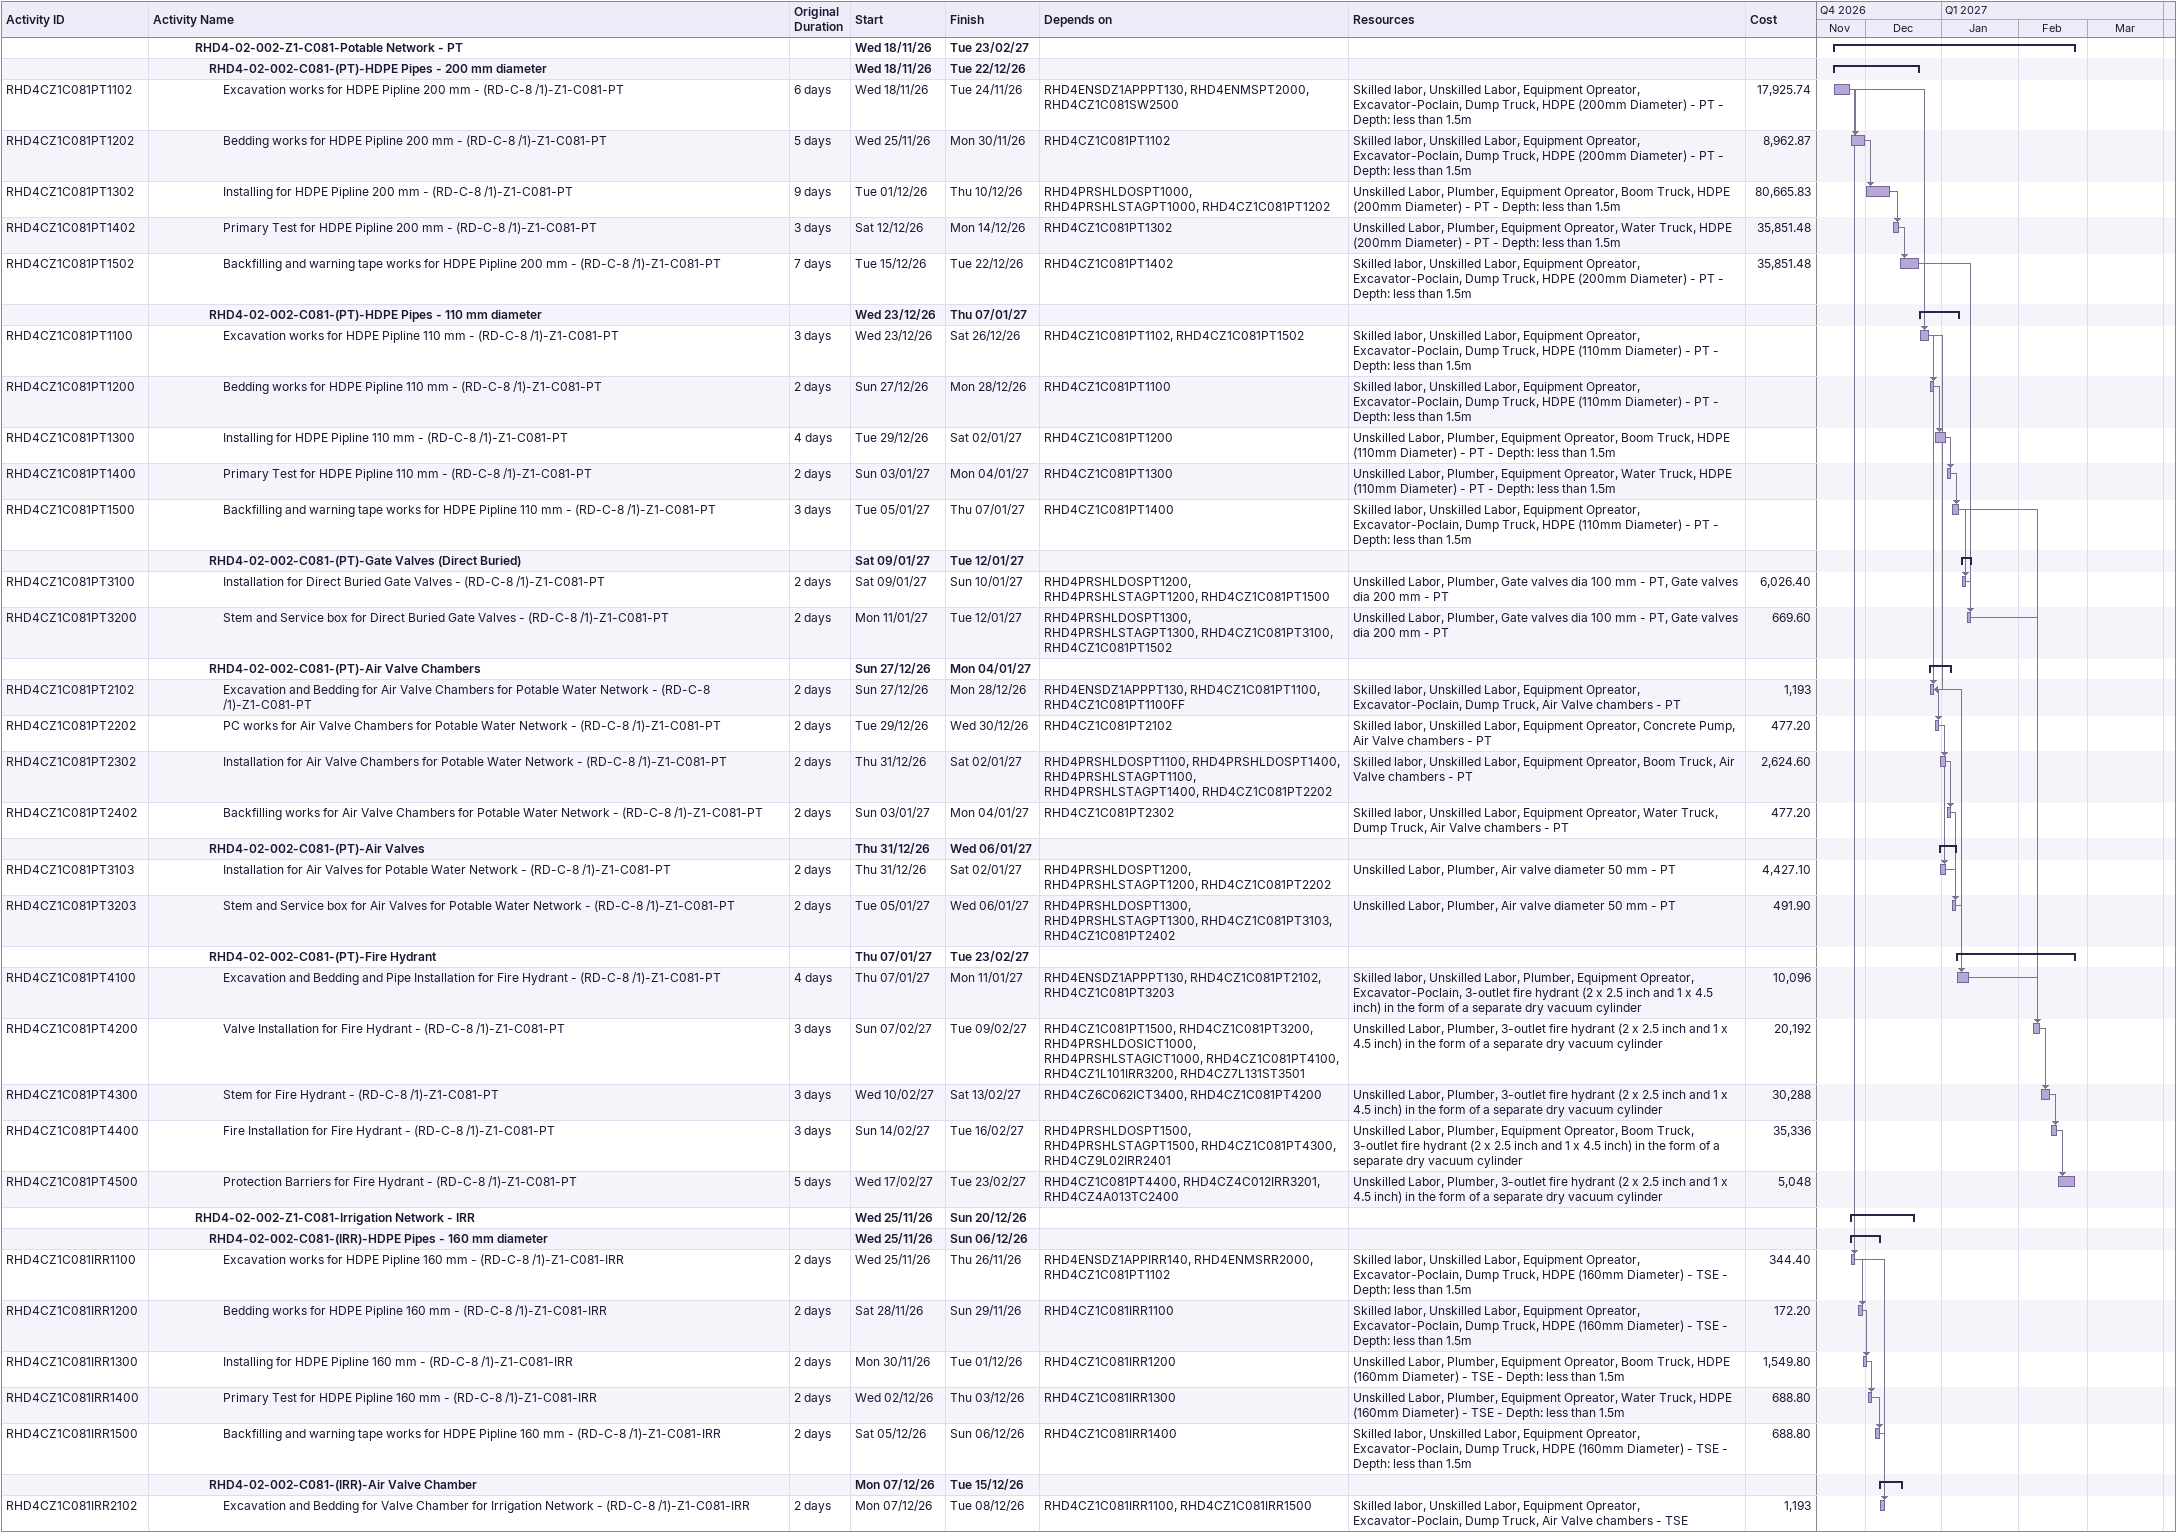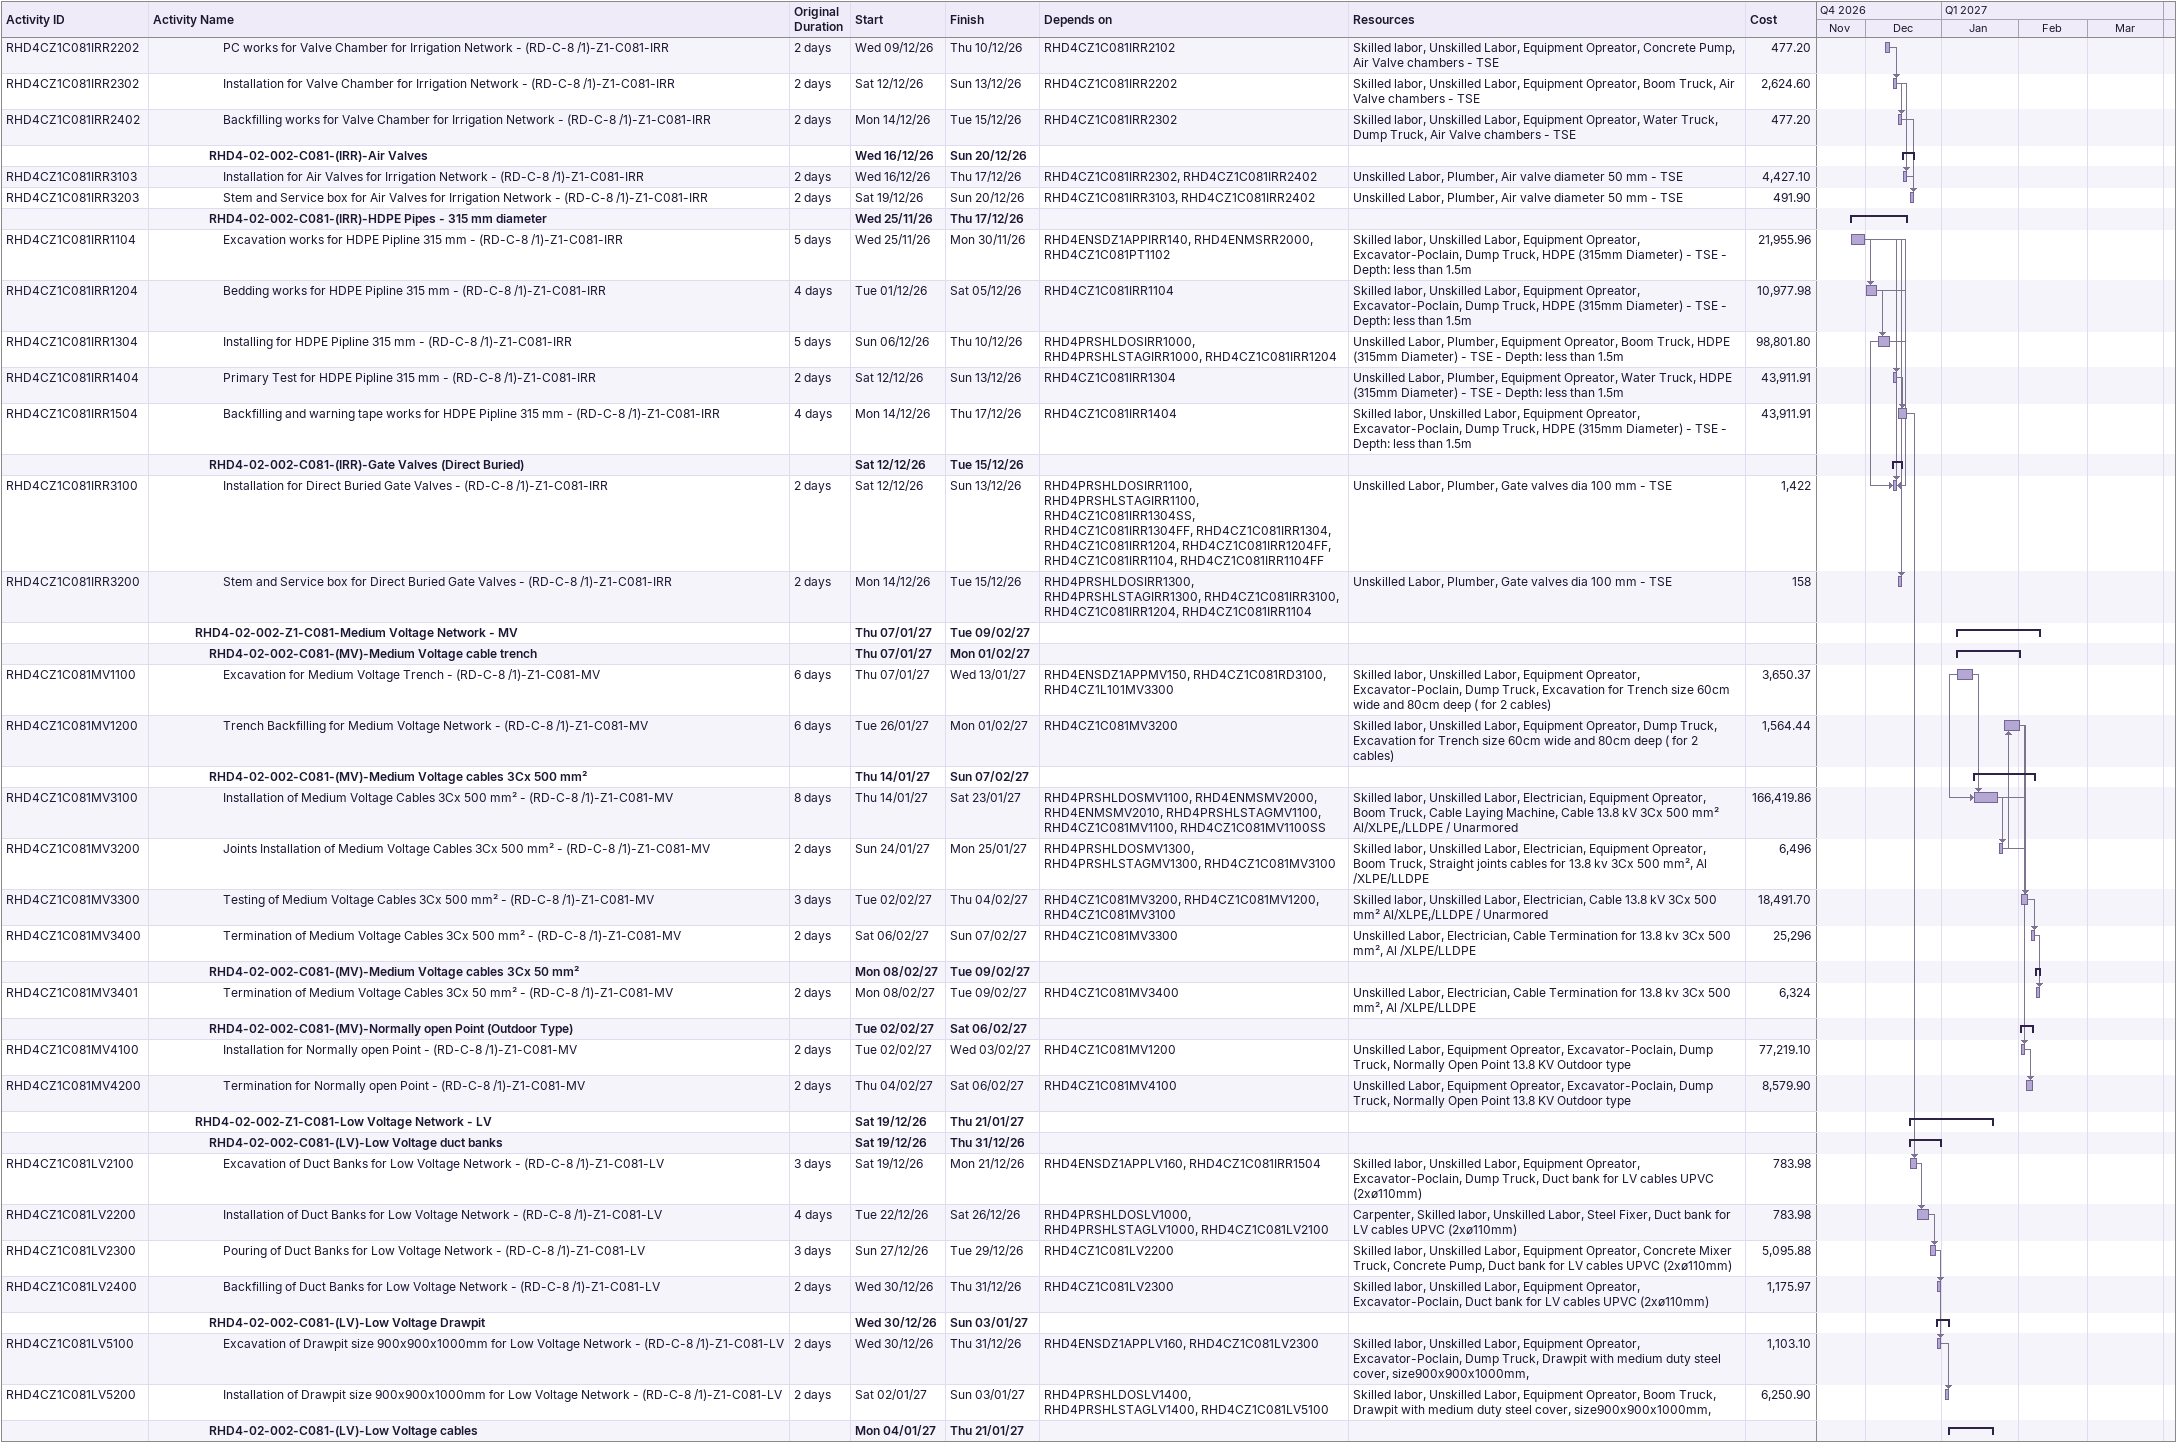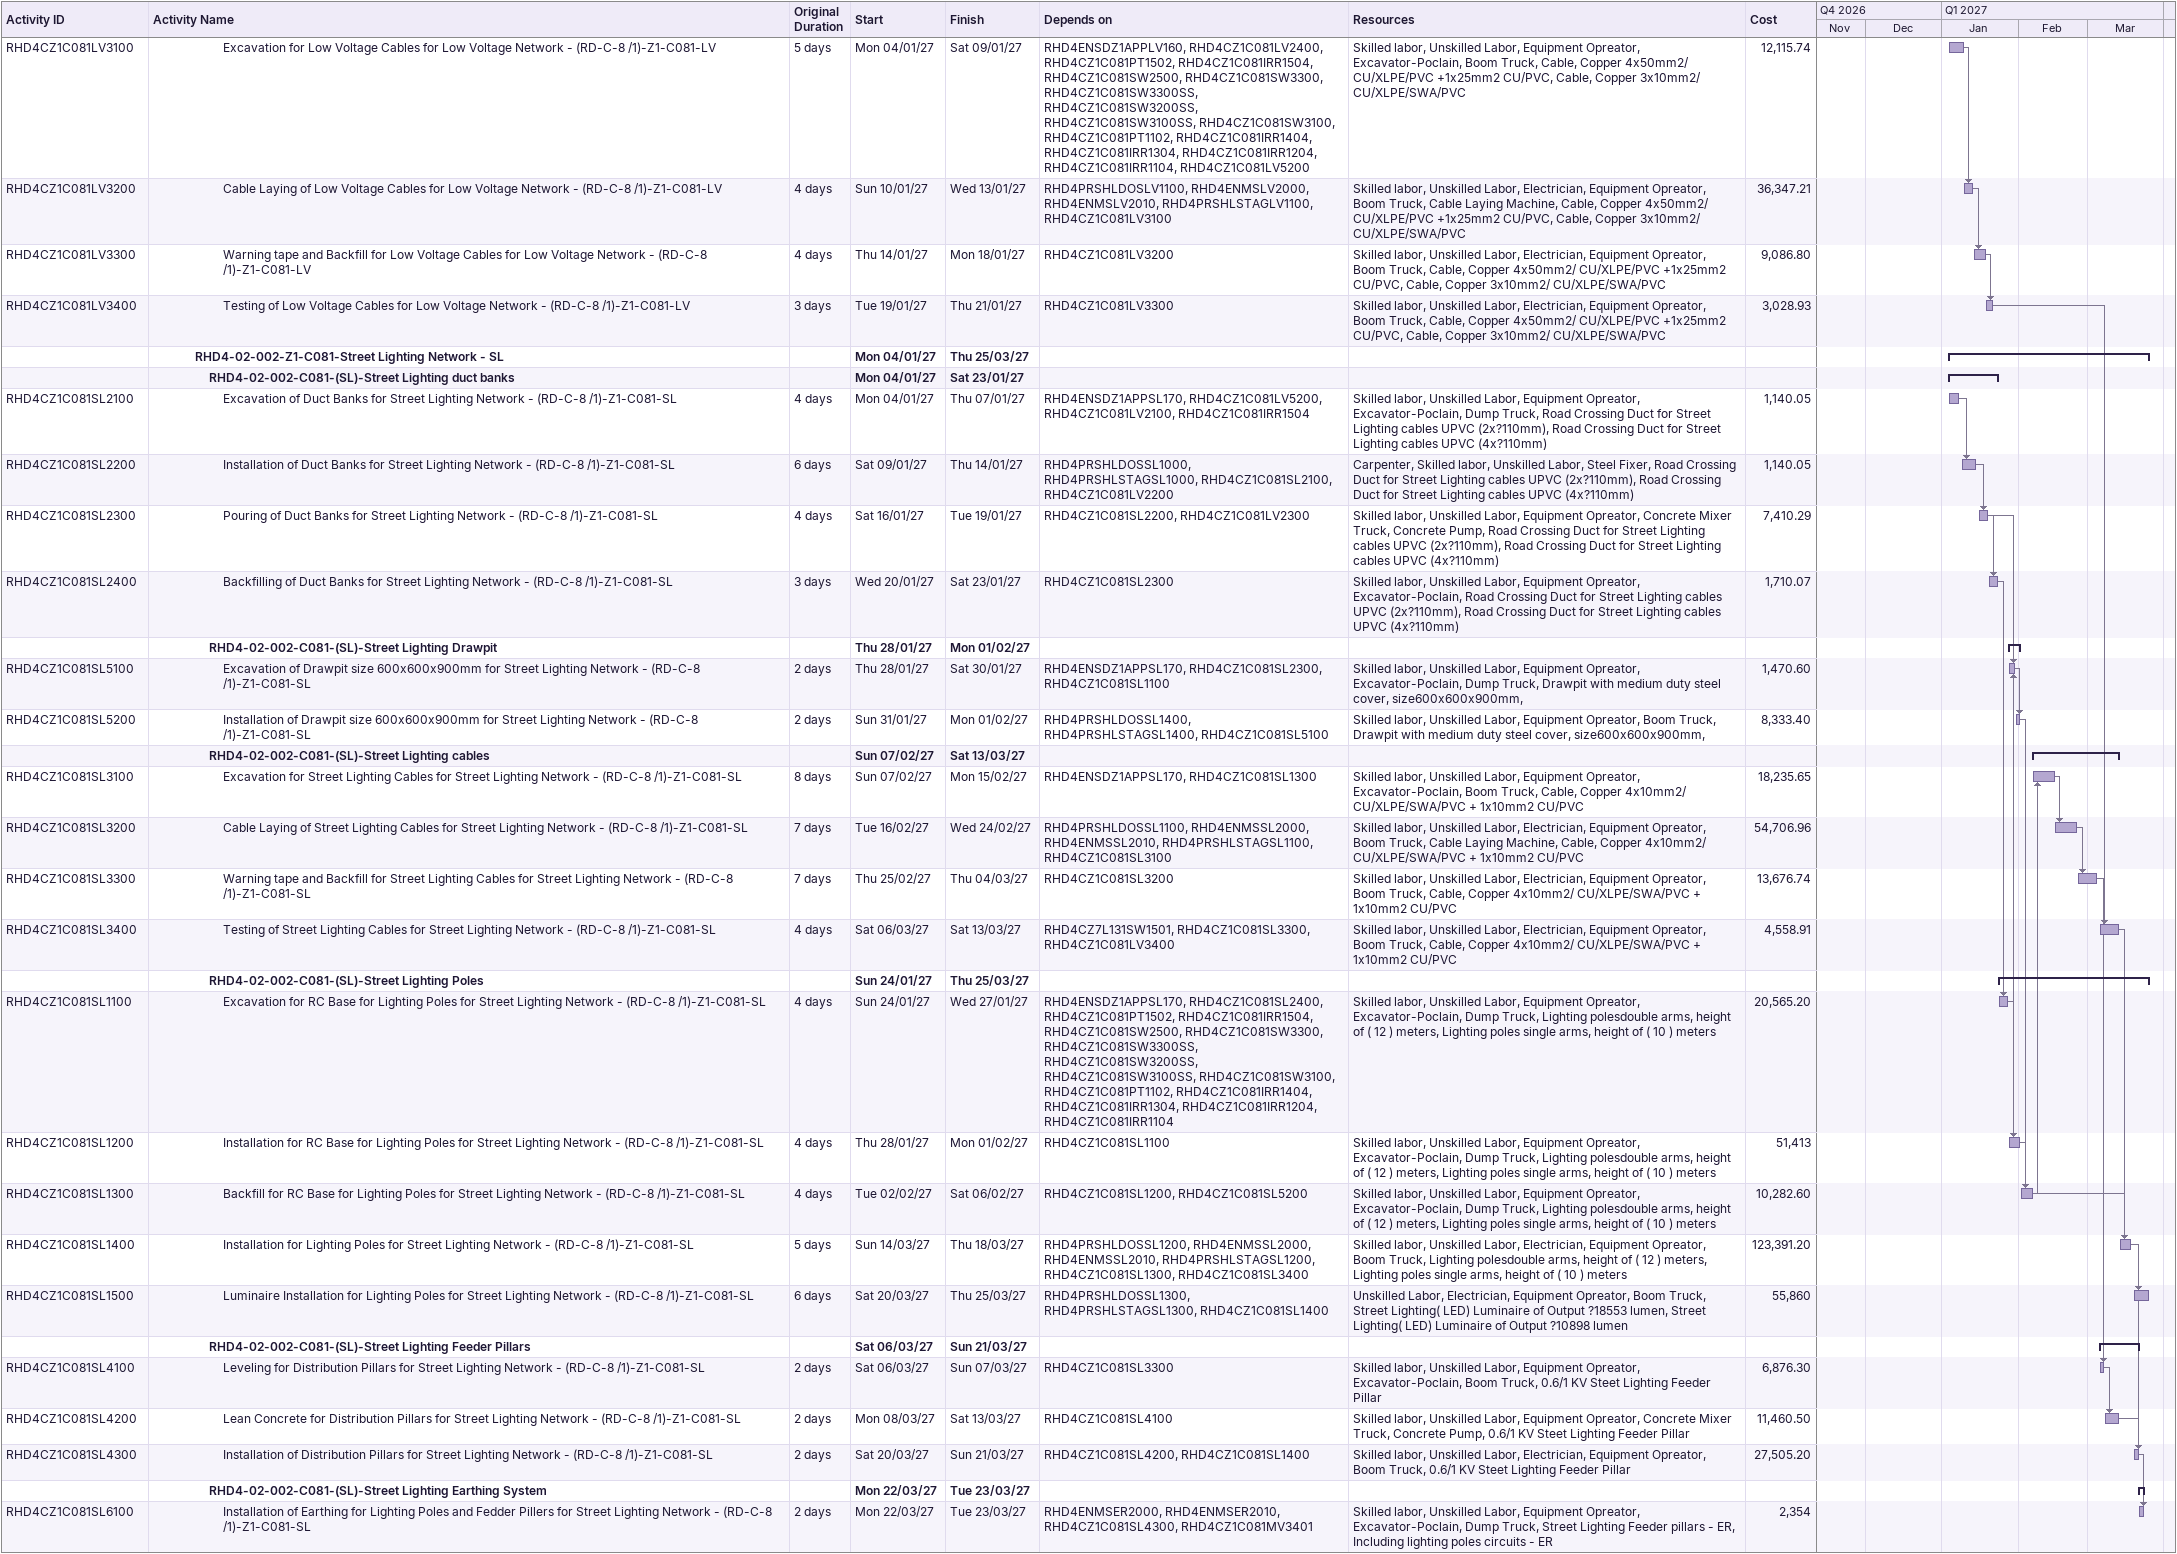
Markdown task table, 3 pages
| ID | Level | Task | Original duration | Start | Finish | Predecessors | Resources | Cost |
|---|---|---|---|---|---|---|---|---|
|  | 4 | **RHD4-02-002-Z1-C081-Potable Network - PT** |  | 2026-11-18 | 2027-02-23 |  |  |  |
|  | 5 | **RHD4-02-002-C081-(PT)-HDPE Pipes - 200 mm diameter** |  | 2026-11-18 | 2026-12-22 |  |  |  |
| RHD4CZ1C081PT1102 | 6 | Excavation works for HDPE Pipline 200 mm - (RD-C-8 /1)-Z1-C081-PT | 6d | 2026-11-18 | 2026-11-24 | RHD4ENSDZ1APPPT130, RHD4ENMSPT2000, RHD4CZ1C081SW2500 | Skilled labor, Unskilled Labor, Equipment Opreator, Excavator-Poclain, Dump Truck, HDPE (200mm Diameter) - PT - Depth: less than 1.5m | 17925.74 |
| RHD4CZ1C081PT1202 | 6 | Bedding works for HDPE Pipline 200 mm - (RD-C-8 /1)-Z1-C081-PT | 5d | 2026-11-25 | 2026-11-30 | RHD4CZ1C081PT1102 | Skilled labor, Unskilled Labor, Equipment Opreator, Excavator-Poclain, Dump Truck, HDPE (200mm Diameter) - PT - Depth: less than 1.5m | 8962.87 |
| RHD4CZ1C081PT1302 | 6 | Installing for HDPE Pipline 200 mm - (RD-C-8 /1)-Z1-C081-PT | 9d | 2026-12-01 | 2026-12-10 | RHD4PRSHLDOSPT1000, RHD4PRSHLSTAGPT1000, RHD4CZ1C081PT1202 | Unskilled Labor, Plumber, Equipment Opreator, Boom Truck, HDPE (200mm Diameter) - PT - Depth: less than 1.5m | 80665.83 |
| RHD4CZ1C081PT1402 | 6 | Primary Test for HDPE Pipline 200 mm - (RD-C-8 /1)-Z1-C081-PT | 3d | 2026-12-12 | 2026-12-14 | RHD4CZ1C081PT1302 | Unskilled Labor, Plumber, Equipment Opreator, Water Truck, HDPE (200mm Diameter) - PT - Depth: less than 1.5m | 35851.48 |
| RHD4CZ1C081PT1502 | 6 | Backfilling and warning tape works for HDPE Pipline 200 mm - (RD-C-8 /1)-Z1-C081-PT | 7d | 2026-12-15 | 2026-12-22 | RHD4CZ1C081PT1402 | Skilled labor, Unskilled Labor, Equipment Opreator, Excavator-Poclain, Dump Truck, HDPE (200mm Diameter) - PT - Depth: less than 1.5m | 35851.48 |
|  | 5 | **RHD4-02-002-C081-(PT)-HDPE Pipes - 110 mm diameter** |  | 2026-12-23 | 2027-01-07 |  |  |  |
| RHD4CZ1C081PT1100 | 6 | Excavation works for HDPE Pipline 110 mm - (RD-C-8 /1)-Z1-C081-PT | 3d | 2026-12-23 | 2026-12-26 | RHD4CZ1C081PT1102, RHD4CZ1C081PT1502 | Skilled labor, Unskilled Labor, Equipment Opreator, Excavator-Poclain, Dump Truck, HDPE (110mm Diameter) - PT - Depth: less than 1.5m |  |
| RHD4CZ1C081PT1200 | 6 | Bedding works for HDPE Pipline 110 mm - (RD-C-8 /1)-Z1-C081-PT | 2d | 2026-12-27 | 2026-12-28 | RHD4CZ1C081PT1100 | Skilled labor, Unskilled Labor, Equipment Opreator, Excavator-Poclain, Dump Truck, HDPE (110mm Diameter) - PT - Depth: less than 1.5m |  |
| RHD4CZ1C081PT1300 | 6 | Installing for HDPE Pipline 110 mm - (RD-C-8 /1)-Z1-C081-PT | 4d | 2026-12-29 | 2027-01-02 | RHD4CZ1C081PT1200 | Unskilled Labor, Plumber, Equipment Opreator, Boom Truck, HDPE (110mm Diameter) - PT - Depth: less than 1.5m |  |
| RHD4CZ1C081PT1400 | 6 | Primary Test for HDPE Pipline 110 mm - (RD-C-8 /1)-Z1-C081-PT | 2d | 2027-01-03 | 2027-01-04 | RHD4CZ1C081PT1300 | Unskilled Labor, Plumber, Equipment Opreator, Water Truck, HDPE (110mm Diameter) - PT - Depth: less than 1.5m |  |
| RHD4CZ1C081PT1500 | 6 | Backfilling and warning tape works for HDPE Pipline 110 mm - (RD-C-8 /1)-Z1-C081-PT | 3d | 2027-01-05 | 2027-01-07 | RHD4CZ1C081PT1400 | Skilled labor, Unskilled Labor, Equipment Opreator, Excavator-Poclain, Dump Truck, HDPE (110mm Diameter) - PT - Depth: less than 1.5m |  |
|  | 5 | **RHD4-02-002-C081-(PT)-Gate Valves (Direct Buried)** |  | 2027-01-09 | 2027-01-12 |  |  |  |
| RHD4CZ1C081PT3100 | 6 | Installation for Direct Buried Gate Valves - (RD-C-8 /1)-Z1-C081-PT | 2d | 2027-01-09 | 2027-01-10 | RHD4PRSHLDOSPT1200, RHD4PRSHLSTAGPT1200, RHD4CZ1C081PT1500 | Unskilled Labor, Plumber, Gate valves dia 100 mm - PT, Gate valves dia 200 mm - PT | 6026.40 |
| RHD4CZ1C081PT3200 | 6 | Stem and Service box for Direct Buried Gate Valves - (RD-C-8 /1)-Z1-C081-PT | 2d | 2027-01-11 | 2027-01-12 | RHD4PRSHLDOSPT1300, RHD4PRSHLSTAGPT1300, RHD4CZ1C081PT3100, RHD4CZ1C081PT1502 | Unskilled Labor, Plumber, Gate valves dia 100 mm - PT, Gate valves dia 200 mm - PT | 669.60 |
|  | 5 | **RHD4-02-002-C081-(PT)-Air Valve Chambers** |  | 2026-12-27 | 2027-01-04 |  |  |  |
| RHD4CZ1C081PT2102 | 6 | Excavation and Bedding for Air Valve Chambers for Potable Water Network - (RD-C-8 /1)-Z1-C081-PT | 2d | 2026-12-27 | 2026-12-28 | RHD4ENSDZ1APPPT130, RHD4CZ1C081PT1100, RHD4CZ1C081PT1100FF | Skilled labor, Unskilled Labor, Equipment Opreator, Excavator-Poclain, Dump Truck, Air Valve chambers - PT | 1193 |
| RHD4CZ1C081PT2202 | 6 | PC works for Air Valve Chambers for Potable Water Network - (RD-C-8 /1)-Z1-C081-PT | 2d | 2026-12-29 | 2026-12-30 | RHD4CZ1C081PT2102 | Skilled labor, Unskilled Labor, Equipment Opreator, Concrete Pump, Air Valve chambers - PT | 477.20 |
| RHD4CZ1C081PT2302 | 6 | Installation for Air Valve Chambers for Potable Water Network - (RD-C-8 /1)-Z1-C081-PT | 2d | 2026-12-31 | 2027-01-02 | RHD4PRSHLDOSPT1100, RHD4PRSHLDOSPT1400, RHD4PRSHLSTAGPT1100, RHD4PRSHLSTAGPT1400, RHD4CZ1C081PT2202 | Skilled labor, Unskilled Labor, Equipment Opreator, Boom Truck, Air Valve chambers - PT | 2624.60 |
| RHD4CZ1C081PT2402 | 6 | Backfilling works for Air Valve Chambers for Potable Water Network - (RD-C-8 /1)-Z1-C081-PT | 2d | 2027-01-03 | 2027-01-04 | RHD4CZ1C081PT2302 | Skilled labor, Unskilled Labor, Equipment Opreator, Water Truck, Dump Truck, Air Valve chambers - PT | 477.20 |
|  | 5 | **RHD4-02-002-C081-(PT)-Air Valves** |  | 2026-12-31 | 2027-01-06 |  |  |  |
| RHD4CZ1C081PT3103 | 6 | Installation for Air Valves for Potable Water Network - (RD-C-8 /1)-Z1-C081-PT | 2d | 2026-12-31 | 2027-01-02 | RHD4PRSHLDOSPT1200, RHD4PRSHLSTAGPT1200, RHD4CZ1C081PT2202 | Unskilled Labor, Plumber, Air valve diameter 50 mm - PT | 4427.10 |
| RHD4CZ1C081PT3203 | 6 | Stem and Service box for Air Valves for Potable Water Network - (RD-C-8 /1)-Z1-C081-PT | 2d | 2027-01-05 | 2027-01-06 | RHD4PRSHLDOSPT1300, RHD4PRSHLSTAGPT1300, RHD4CZ1C081PT3103, RHD4CZ1C081PT2402 | Unskilled Labor, Plumber, Air valve diameter 50 mm - PT | 491.90 |
|  | 5 | **RHD4-02-002-C081-(PT)-Fire Hydrant** |  | 2027-01-07 | 2027-02-23 |  |  |  |
| RHD4CZ1C081PT4100 | 6 | Excavation and Bedding and Pipe Installation for Fire Hydrant - (RD-C-8 /1)-Z1-C081-PT | 4d | 2027-01-07 | 2027-01-11 | RHD4ENSDZ1APPPT130, RHD4CZ1C081PT2102, RHD4CZ1C081PT3203 | Skilled labor, Unskilled Labor, Plumber, Equipment Opreator, Excavator-Poclain, 3-outlet fire hydrant (2 x 2.5 inch and 1 x 4.5 inch) in the form of a separate dry vacuum cylinder | 10096 |
| RHD4CZ1C081PT4200 | 6 | Valve Installation for Fire Hydrant - (RD-C-8 /1)-Z1-C081-PT | 3d | 2027-02-07 | 2027-02-09 | RHD4CZ1C081PT1500, RHD4CZ1C081PT3200, RHD4PRSHLDOSICT1000, RHD4PRSHLSTAGICT1000, RHD4CZ1C081PT4100, RHD4CZ1L101IRR3200, RHD4CZ7L131ST3501 | Unskilled Labor, Plumber, 3-outlet fire hydrant (2 x 2.5 inch and 1 x 4.5 inch) in the form of a separate dry vacuum cylinder | 20192 |
| RHD4CZ1C081PT4300 | 6 | Stem for Fire Hydrant - (RD-C-8 /1)-Z1-C081-PT | 3d | 2027-02-10 | 2027-02-13 | RHD4CZ6C062ICT3400, RHD4CZ1C081PT4200 | Unskilled Labor, Plumber, 3-outlet fire hydrant (2 x 2.5 inch and 1 x 4.5 inch) in the form of a separate dry vacuum cylinder | 30288 |
| RHD4CZ1C081PT4400 | 6 | Fire Installation for Fire Hydrant - (RD-C-8 /1)-Z1-C081-PT | 3d | 2027-02-14 | 2027-02-16 | RHD4PRSHLDOSPT1500, RHD4PRSHLSTAGPT1500, RHD4CZ1C081PT4300, RHD4CZ9L02IRR2401 | Unskilled Labor, Plumber, Equipment Opreator, Boom Truck, 3-outlet fire hydrant (2 x 2.5 inch and 1 x 4.5 inch) in the form of a separate dry vacuum cylinder | 35336 |
| RHD4CZ1C081PT4500 | 6 | Protection Barriers for Fire Hydrant - (RD-C-8 /1)-Z1-C081-PT | 5d | 2027-02-17 | 2027-02-23 | RHD4CZ1C081PT4400, RHD4CZ4C012IRR3201, RHD4CZ4A013TC2400 | Unskilled Labor, Plumber, 3-outlet fire hydrant (2 x 2.5 inch and 1 x 4.5 inch) in the form of a separate dry vacuum cylinder | 5048 |
|  | 4 | **RHD4-02-002-Z1-C081-Irrigation Network - IRR** |  | 2026-11-25 | 2026-12-20 |  |  |  |
|  | 5 | **RHD4-02-002-C081-(IRR)-HDPE Pipes - 160 mm diameter** |  | 2026-11-25 | 2026-12-06 |  |  |  |
| RHD4CZ1C081IRR1100 | 6 | Excavation works for HDPE Pipline 160 mm - (RD-C-8 /1)-Z1-C081-IRR | 2d | 2026-11-25 | 2026-11-26 | RHD4ENSDZ1APPIRR140, RHD4ENMSRR2000, RHD4CZ1C081PT1102 | Skilled labor, Unskilled Labor, Equipment Opreator, Excavator-Poclain, Dump Truck, HDPE (160mm Diameter) - TSE - Depth: less than 1.5m | 344.40 |
| RHD4CZ1C081IRR1200 | 6 | Bedding works for HDPE Pipline 160 mm - (RD-C-8 /1)-Z1-C081-IRR | 2d | 2026-11-28 | 2026-11-29 | RHD4CZ1C081IRR1100 | Skilled labor, Unskilled Labor, Equipment Opreator, Excavator-Poclain, Dump Truck, HDPE (160mm Diameter) - TSE - Depth: less than 1.5m | 172.20 |
| RHD4CZ1C081IRR1300 | 6 | Installing for HDPE Pipline 160 mm - (RD-C-8 /1)-Z1-C081-IRR | 2d | 2026-11-30 | 2026-12-01 | RHD4CZ1C081IRR1200 | Unskilled Labor, Plumber, Equipment Opreator, Boom Truck, HDPE (160mm Diameter) - TSE - Depth: less than 1.5m | 1549.80 |
| RHD4CZ1C081IRR1400 | 6 | Primary Test for HDPE Pipline 160 mm - (RD-C-8 /1)-Z1-C081-IRR | 2d | 2026-12-02 | 2026-12-03 | RHD4CZ1C081IRR1300 | Unskilled Labor, Plumber, Equipment Opreator, Water Truck, HDPE (160mm Diameter) - TSE - Depth: less than 1.5m | 688.80 |
| RHD4CZ1C081IRR1500 | 6 | Backfilling and warning tape works for HDPE Pipline 160 mm - (RD-C-8 /1)-Z1-C081-IRR | 2d | 2026-12-05 | 2026-12-06 | RHD4CZ1C081IRR1400 | Skilled labor, Unskilled Labor, Equipment Opreator, Excavator-Poclain, Dump Truck, HDPE (160mm Diameter) - TSE - Depth: less than 1.5m | 688.80 |
|  | 5 | **RHD4-02-002-C081-(IRR)-Air Valve Chamber** |  | 2026-12-07 | 2026-12-15 |  |  |  |
| RHD4CZ1C081IRR2102 | 6 | Excavation and Bedding for Valve Chamber for Irrigation Network - (RD-C-8 /1)-Z1-C081-IRR | 2d | 2026-12-07 | 2026-12-08 | RHD4CZ1C081IRR1100, RHD4CZ1C081IRR1500 | Skilled labor, Unskilled Labor, Equipment Opreator, Excavator-Poclain, Dump Truck, Air Valve chambers - TSE | 1193 |
| RHD4CZ1C081IRR2202 | 6 | PC works for Valve Chamber for Irrigation Network - (RD-C-8 /1)-Z1-C081-IRR | 2d | 2026-12-09 | 2026-12-10 | RHD4CZ1C081IRR2102 | Skilled labor, Unskilled Labor, Equipment Opreator, Concrete Pump, Air Valve chambers - TSE | 477.20 |
| RHD4CZ1C081IRR2302 | 6 | Installation for Valve Chamber for Irrigation Network - (RD-C-8 /1)-Z1-C081-IRR | 2d | 2026-12-12 | 2026-12-13 | RHD4CZ1C081IRR2202 | Skilled labor, Unskilled Labor, Equipment Opreator, Boom Truck, Air Valve chambers - TSE | 2624.60 |
| RHD4CZ1C081IRR2402 | 6 | Backfilling works for Valve Chamber for Irrigation Network - (RD-C-8 /1)-Z1-C081-IRR | 2d | 2026-12-14 | 2026-12-15 | RHD4CZ1C081IRR2302 | Skilled labor, Unskilled Labor, Equipment Opreator, Water Truck, Dump Truck, Air Valve chambers - TSE | 477.20 |
|  | 5 | **RHD4-02-002-C081-(IRR)-Air Valves** |  | 2026-12-16 | 2026-12-20 |  |  |  |
| RHD4CZ1C081IRR3103 | 6 | Installation for Air Valves for Irrigation Network - (RD-C-8 /1)-Z1-C081-IRR | 2d | 2026-12-16 | 2026-12-17 | RHD4CZ1C081IRR2302, RHD4CZ1C081IRR2402 | Unskilled Labor, Plumber, Air valve diameter 50 mm - TSE | 4427.10 |
| RHD4CZ1C081IRR3203 | 6 | Stem and Service box for Air Valves for Irrigation Network - (RD-C-8 /1)-Z1-C081-IRR | 2d | 2026-12-19 | 2026-12-20 | RHD4CZ1C081IRR3103, RHD4CZ1C081IRR2402 | Unskilled Labor, Plumber, Air valve diameter 50 mm - TSE | 491.90 |
|  | 5 | **RHD4-02-002-C081-(IRR)-HDPE Pipes - 315 mm diameter** |  | 2026-11-25 | 2026-12-17 |  |  |  |
| RHD4CZ1C081IRR1104 | 6 | Excavation works for HDPE Pipline 315 mm - (RD-C-8 /1)-Z1-C081-IRR | 5d | 2026-11-25 | 2026-11-30 | RHD4ENSDZ1APPIRR140, RHD4ENMSRR2000, RHD4CZ1C081PT1102 | Skilled labor, Unskilled Labor, Equipment Opreator, Excavator-Poclain, Dump Truck, HDPE (315mm Diameter) - TSE - Depth: less than 1.5m | 21955.96 |
| RHD4CZ1C081IRR1204 | 6 | Bedding works for HDPE Pipline 315 mm - (RD-C-8 /1)-Z1-C081-IRR | 4d | 2026-12-01 | 2026-12-05 | RHD4CZ1C081IRR1104 | Skilled labor, Unskilled Labor, Equipment Opreator, Excavator-Poclain, Dump Truck, HDPE (315mm Diameter) - TSE - Depth: less than 1.5m | 10977.98 |
| RHD4CZ1C081IRR1304 | 6 | Installing for HDPE Pipline 315 mm - (RD-C-8 /1)-Z1-C081-IRR | 5d | 2026-12-06 | 2026-12-10 | RHD4PRSHLDOSIRR1000, RHD4PRSHLSTAGIRR1000, RHD4CZ1C081IRR1204 | Unskilled Labor, Plumber, Equipment Opreator, Boom Truck, HDPE (315mm Diameter) - TSE - Depth: less than 1.5m | 98801.80 |
| RHD4CZ1C081IRR1404 | 6 | Primary Test for HDPE Pipline 315 mm - (RD-C-8 /1)-Z1-C081-IRR | 2d | 2026-12-12 | 2026-12-13 | RHD4CZ1C081IRR1304 | Unskilled Labor, Plumber, Equipment Opreator, Water Truck, HDPE (315mm Diameter) - TSE - Depth: less than 1.5m | 43911.91 |
| RHD4CZ1C081IRR1504 | 6 | Backfilling and warning tape works for HDPE Pipline 315 mm - (RD-C-8 /1)-Z1-C081-IRR | 4d | 2026-12-14 | 2026-12-17 | RHD4CZ1C081IRR1404 | Skilled labor, Unskilled Labor, Equipment Opreator, Excavator-Poclain, Dump Truck, HDPE (315mm Diameter) - TSE - Depth: less than 1.5m | 43911.91 |
|  | 5 | **RHD4-02-002-C081-(IRR)-Gate Valves (Direct Buried)** |  | 2026-12-12 | 2026-12-15 |  |  |  |
| RHD4CZ1C081IRR3100 | 6 | Installation for Direct Buried Gate Valves - (RD-C-8 /1)-Z1-C081-IRR | 2d | 2026-12-12 | 2026-12-13 | RHD4PRSHLDOSIRR1100, RHD4PRSHLSTAGIRR1100, RHD4CZ1C081IRR1304SS, RHD4CZ1C081IRR1304FF, RHD4CZ1C081IRR1304, RHD4CZ1C081IRR1204, RHD4CZ1C081IRR1204FF, RHD4CZ1C081IRR1104, RHD4CZ1C081IRR1104FF | Unskilled Labor, Plumber, Gate valves dia 100 mm - TSE | 1422 |
| RHD4CZ1C081IRR3200 | 6 | Stem and Service box for Direct Buried Gate Valves - (RD-C-8 /1)-Z1-C081-IRR | 2d | 2026-12-14 | 2026-12-15 | RHD4PRSHLDOSIRR1300, RHD4PRSHLSTAGIRR1300, RHD4CZ1C081IRR3100, RHD4CZ1C081IRR1204, RHD4CZ1C081IRR1104 | Unskilled Labor, Plumber, Gate valves dia 100 mm - TSE | 158 |
|  | 4 | **RHD4-02-002-Z1-C081-Medium Voltage Network - MV** |  | 2027-01-07 | 2027-02-09 |  |  |  |
|  | 5 | **RHD4-02-002-C081-(MV)-Medium Voltage cable trench** |  | 2027-01-07 | 2027-02-01 |  |  |  |
| RHD4CZ1C081MV1100 | 6 | Excavation for Medium Voltage Trench - (RD-C-8 /1)-Z1-C081-MV | 6d | 2027-01-07 | 2027-01-13 | RHD4ENSDZ1APPMV150, RHD4CZ1C081RD3100, RHD4CZ1L101MV3300 | Skilled labor, Unskilled Labor, Equipment Opreator, Excavator-Poclain, Dump Truck, Excavation for Trench size 60cm wide and 80cm deep ( for 2 cables) | 3650.37 |
| RHD4CZ1C081MV1200 | 6 | Trench Backfilling for Medium Voltage Network - (RD-C-8 /1)-Z1-C081-MV | 6d | 2027-01-26 | 2027-02-01 | RHD4CZ1C081MV3200 | Skilled labor, Unskilled Labor, Equipment Opreator, Dump Truck, Excavation for Trench size 60cm wide and 80cm deep ( for 2 cables) | 1564.44 |
|  | 5 | **RHD4-02-002-C081-(MV)-Medium Voltage cables 3Cx 500 mm²** |  | 2027-01-14 | 2027-02-07 |  |  |  |
| RHD4CZ1C081MV3100 | 6 | Installation of Medium Voltage Cables 3Cx 500 mm² - (RD-C-8 /1)-Z1-C081-MV | 8d | 2027-01-14 | 2027-01-23 | RHD4PRSHLDOSMV1100, RHD4ENMSMV2000, RHD4ENMSMV2010, RHD4PRSHLSTAGMV1100, RHD4CZ1C081MV1100, RHD4CZ1C081MV1100SS | Skilled labor, Unskilled Labor, Electrician, Equipment Opreator, Boom Truck, Cable Laying Machine, Cable 13.8 kV 3Cx 500 mm² Al/XLPE,/LLDPE / Unarmored | 166419.86 |
| RHD4CZ1C081MV3200 | 6 | Joints Installation of Medium Voltage Cables 3Cx 500 mm² - (RD-C-8 /1)-Z1-C081-MV | 2d | 2027-01-24 | 2027-01-25 | RHD4PRSHLDOSMV1300, RHD4PRSHLSTAGMV1300, RHD4CZ1C081MV3100 | Skilled labor, Unskilled Labor, Electrician, Equipment Opreator, Boom Truck, Straight joints cables for 13.8 kv 3Cx 500 mm², Al /XLPE/LLDPE | 6496 |
| RHD4CZ1C081MV3300 | 6 | Testing of Medium Voltage Cables 3Cx 500 mm² - (RD-C-8 /1)-Z1-C081-MV | 3d | 2027-02-02 | 2027-02-04 | RHD4CZ1C081MV3200, RHD4CZ1C081MV1200, RHD4CZ1C081MV3100 | Skilled labor, Unskilled Labor, Electrician, Cable 13.8 kV 3Cx 500 mm² Al/XLPE,/LLDPE / Unarmored | 18491.70 |
| RHD4CZ1C081MV3400 | 6 | Termination of Medium Voltage Cables 3Cx 500 mm² - (RD-C-8 /1)-Z1-C081-MV | 2d | 2027-02-06 | 2027-02-07 | RHD4CZ1C081MV3300 | Unskilled Labor, Electrician, Cable Termination for 13.8 kv 3Cx 500 mm², Al /XLPE/LLDPE | 25296 |
|  | 5 | **RHD4-02-002-C081-(MV)-Medium Voltage cables 3Cx 50 mm²** |  | 2027-02-08 | 2027-02-09 |  |  |  |
| RHD4CZ1C081MV3401 | 6 | Termination of Medium Voltage Cables 3Cx 50 mm² - (RD-C-8 /1)-Z1-C081-MV | 2d | 2027-02-08 | 2027-02-09 | RHD4CZ1C081MV3400 | Unskilled Labor, Electrician, Cable Termination for 13.8 kv 3Cx 500 mm², Al /XLPE/LLDPE | 6324 |
|  | 5 | **RHD4-02-002-C081-(MV)-Normally open Point (Outdoor Type)** |  | 2027-02-02 | 2027-02-06 |  |  |  |
| RHD4CZ1C081MV4100 | 6 | Installation for Normally open Point - (RD-C-8 /1)-Z1-C081-MV | 2d | 2027-02-02 | 2027-02-03 | RHD4CZ1C081MV1200 | Unskilled Labor, Equipment Opreator, Excavator-Poclain, Dump Truck, Normally Open Point 13.8 KV Outdoor type | 77219.10 |
| RHD4CZ1C081MV4200 | 6 | Termination for Normally open Point - (RD-C-8 /1)-Z1-C081-MV | 2d | 2027-02-04 | 2027-02-06 | RHD4CZ1C081MV4100 | Unskilled Labor, Equipment Opreator, Excavator-Poclain, Dump Truck, Normally Open Point 13.8 KV Outdoor type | 8579.90 |
|  | 4 | **RHD4-02-002-Z1-C081-Low Voltage Network - LV** |  | 2026-12-19 | 2027-01-21 |  |  |  |
|  | 5 | **RHD4-02-002-C081-(LV)-Low Voltage duct banks** |  | 2026-12-19 | 2026-12-31 |  |  |  |
| RHD4CZ1C081LV2100 | 6 | Excavation of Duct Banks for Low Voltage Network - (RD-C-8 /1)-Z1-C081-LV | 3d | 2026-12-19 | 2026-12-21 | RHD4ENSDZ1APPLV160, RHD4CZ1C081IRR1504 | Skilled labor, Unskilled Labor, Equipment Opreator, Excavator-Poclain, Dump Truck, Duct bank for LV cables UPVC (2xø110mm) | 783.98 |
| RHD4CZ1C081LV2200 | 6 | Installation of Duct Banks for Low Voltage Network - (RD-C-8 /1)-Z1-C081-LV | 4d | 2026-12-22 | 2026-12-26 | RHD4PRSHLDOSLV1000, RHD4PRSHLSTAGLV1000, RHD4CZ1C081LV2100 | Carpenter, Skilled labor, Unskilled Labor, Steel Fixer, Duct bank for LV cables UPVC (2xø110mm) | 783.98 |
| RHD4CZ1C081LV2300 | 6 | Pouring of Duct Banks for Low Voltage Network - (RD-C-8 /1)-Z1-C081-LV | 3d | 2026-12-27 | 2026-12-29 | RHD4CZ1C081LV2200 | Skilled labor, Unskilled Labor, Equipment Opreator, Concrete Mixer Truck, Concrete Pump, Duct bank for LV cables UPVC (2xø110mm) | 5095.88 |
| RHD4CZ1C081LV2400 | 6 | Backfilling of Duct Banks for Low Voltage Network - (RD-C-8 /1)-Z1-C081-LV | 2d | 2026-12-30 | 2026-12-31 | RHD4CZ1C081LV2300 | Skilled labor, Unskilled Labor, Equipment Opreator, Excavator-Poclain, Duct bank for LV cables UPVC (2xø110mm) | 1175.97 |
|  | 5 | **RHD4-02-002-C081-(LV)-Low Voltage Drawpit** |  | 2026-12-30 | 2027-01-03 |  |  |  |
| RHD4CZ1C081LV5100 | 6 | Excavation of Drawpit size 900x900x1000mm for Low Voltage Network - (RD-C-8 /1)-Z1-C081-LV | 2d | 2026-12-30 | 2026-12-31 | RHD4ENSDZ1APPLV160, RHD4CZ1C081LV2300 | Skilled labor, Unskilled Labor, Equipment Opreator, Excavator-Poclain, Dump Truck, Drawpit with medium duty steel cover, size900x900x1000mm, | 1103.10 |
| RHD4CZ1C081LV5200 | 6 | Installation of Drawpit size 900x900x1000mm for Low Voltage Network - (RD-C-8 /1)-Z1-C081-LV | 2d | 2027-01-02 | 2027-01-03 | RHD4PRSHLDOSLV1400, RHD4PRSHLSTAGLV1400, RHD4CZ1C081LV5100 | Skilled labor, Unskilled Labor, Equipment Opreator, Boom Truck, Drawpit with medium duty steel cover, size900x900x1000mm, | 6250.90 |
|  | 5 | **RHD4-02-002-C081-(LV)-Low Voltage cables** |  | 2027-01-04 | 2027-01-21 |  |  |  |
| RHD4CZ1C081LV3100 | 6 | Excavation for Low Voltage Cables for Low Voltage Network - (RD-C-8 /1)-Z1-C081-LV | 5d | 2027-01-04 | 2027-01-09 | RHD4ENSDZ1APPLV160, RHD4CZ1C081LV2400, RHD4CZ1C081PT1502, RHD4CZ1C081IRR1504, RHD4CZ1C081SW2500, RHD4CZ1C081SW3300, RHD4CZ1C081SW3300SS, RHD4CZ1C081SW3200SS, RHD4CZ1C081SW3100SS, RHD4CZ1C081SW3100, RHD4CZ1C081PT1102, RHD4CZ1C081IRR1404, RHD4CZ1C081IRR1304, RHD4CZ1C081IRR1204, RHD4CZ1C081IRR1104, RHD4CZ1C081LV5200 | Skilled labor, Unskilled Labor, Equipment Opreator, Excavator-Poclain, Boom Truck, Cable, Copper 4x50mm2/ CU/XLPE/PVC +1x25mm2 CU/PVC, Cable, Copper 3x10mm2/ CU/XLPE/SWA/PVC | 12115.74 |
| RHD4CZ1C081LV3200 | 6 | Cable Laying of Low Voltage Cables for Low Voltage Network - (RD-C-8 /1)-Z1-C081-LV | 4d | 2027-01-10 | 2027-01-13 | RHD4PRSHLDOSLV1100, RHD4ENMSLV2000, RHD4ENMSLV2010, RHD4PRSHLSTAGLV1100, RHD4CZ1C081LV3100 | Skilled labor, Unskilled Labor, Electrician, Equipment Opreator, Boom Truck, Cable Laying Machine, Cable, Copper 4x50mm2/ CU/XLPE/PVC +1x25mm2 CU/PVC, Cable, Copper 3x10mm2/ CU/XLPE/SWA/PVC | 36347.21 |
| RHD4CZ1C081LV3300 | 6 | Warning tape and Backfill for Low Voltage Cables for Low Voltage Network - (RD-C-8 /1)-Z1-C081-LV | 4d | 2027-01-14 | 2027-01-18 | RHD4CZ1C081LV3200 | Skilled labor, Unskilled Labor, Electrician, Equipment Opreator, Boom Truck, Cable, Copper 4x50mm2/ CU/XLPE/PVC +1x25mm2 CU/PVC, Cable, Copper 3x10mm2/ CU/XLPE/SWA/PVC | 9086.80 |
| RHD4CZ1C081LV3400 | 6 | Testing of Low Voltage Cables for Low Voltage Network - (RD-C-8 /1)-Z1-C081-LV | 3d | 2027-01-19 | 2027-01-21 | RHD4CZ1C081LV3300 | Skilled labor, Unskilled Labor, Electrician, Equipment Opreator, Boom Truck, Cable, Copper 4x50mm2/ CU/XLPE/PVC +1x25mm2 CU/PVC, Cable, Copper 3x10mm2/ CU/XLPE/SWA/PVC | 3028.93 |
|  | 4 | **RHD4-02-002-Z1-C081-Street Lighting Network - SL** |  | 2027-01-04 | 2027-03-25 |  |  |  |
|  | 5 | **RHD4-02-002-C081-(SL)-Street Lighting duct banks** |  | 2027-01-04 | 2027-01-23 |  |  |  |
| RHD4CZ1C081SL2100 | 6 | Excavation of Duct Banks for Street Lighting Network - (RD-C-8 /1)-Z1-C081-SL | 4d | 2027-01-04 | 2027-01-07 | RHD4ENSDZ1APPSL170, RHD4CZ1C081LV5200, RHD4CZ1C081LV2100, RHD4CZ1C081IRR1504 | Skilled labor, Unskilled Labor, Equipment Opreator, Excavator-Poclain, Dump Truck, Road Crossing Duct for Street Lighting cables UPVC (2x?110mm), Road Crossing Duct for Street Lighting cables UPVC (4x?110mm) | 1140.05 |
| RHD4CZ1C081SL2200 | 6 | Installation of Duct Banks for Street Lighting Network - (RD-C-8 /1)-Z1-C081-SL | 6d | 2027-01-09 | 2027-01-14 | RHD4PRSHLDOSSL1000, RHD4PRSHLSTAGSL1000, RHD4CZ1C081SL2100, RHD4CZ1C081LV2200 | Carpenter, Skilled labor, Unskilled Labor, Steel Fixer, Road Crossing Duct for Street Lighting cables UPVC (2x?110mm), Road Crossing Duct for Street Lighting cables UPVC (4x?110mm) | 1140.05 |
| RHD4CZ1C081SL2300 | 6 | Pouring of Duct Banks for Street Lighting Network - (RD-C-8 /1)-Z1-C081-SL | 4d | 2027-01-16 | 2027-01-19 | RHD4CZ1C081SL2200, RHD4CZ1C081LV2300 | Skilled labor, Unskilled Labor, Equipment Opreator, Concrete Mixer Truck, Concrete Pump, Road Crossing Duct for Street Lighting cables UPVC (2x?110mm), Road Crossing Duct for Street Lighting cables UPVC (4x?110mm) | 7410.29 |
| RHD4CZ1C081SL2400 | 6 | Backfilling of Duct Banks for Street Lighting Network - (RD-C-8 /1)-Z1-C081-SL | 3d | 2027-01-20 | 2027-01-23 | RHD4CZ1C081SL2300 | Skilled labor, Unskilled Labor, Equipment Opreator, Excavator-Poclain, Road Crossing Duct for Street Lighting cables UPVC (2x?110mm), Road Crossing Duct for Street Lighting cables UPVC (4x?110mm) | 1710.07 |
|  | 5 | **RHD4-02-002-C081-(SL)-Street Lighting Drawpit** |  | 2027-01-28 | 2027-02-01 |  |  |  |
| RHD4CZ1C081SL5100 | 6 | Excavation of Drawpit size 600x600x900mm for Street Lighting Network - (RD-C-8 /1)-Z1-C081-SL | 2d | 2027-01-28 | 2027-01-30 | RHD4ENSDZ1APPSL170, RHD4CZ1C081SL2300, RHD4CZ1C081SL1100 | Skilled labor, Unskilled Labor, Equipment Opreator, Excavator-Poclain, Dump Truck, Drawpit with medium duty steel cover, size600x600x900mm, | 1470.60 |
| RHD4CZ1C081SL5200 | 6 | Installation of Drawpit size 600x600x900mm for Street Lighting Network - (RD-C-8 /1)-Z1-C081-SL | 2d | 2027-01-31 | 2027-02-01 | RHD4PRSHLDOSSL1400, RHD4PRSHLSTAGSL1400, RHD4CZ1C081SL5100 | Skilled labor, Unskilled Labor, Equipment Opreator, Boom Truck, Drawpit with medium duty steel cover, size600x600x900mm, | 8333.40 |
|  | 5 | **RHD4-02-002-C081-(SL)-Street Lighting cables** |  | 2027-02-07 | 2027-03-13 |  |  |  |
| RHD4CZ1C081SL3100 | 6 | Excavation for Street Lighting Cables for Street Lighting Network - (RD-C-8 /1)-Z1-C081-SL | 8d | 2027-02-07 | 2027-02-15 | RHD4ENSDZ1APPSL170, RHD4CZ1C081SL1300 | Skilled labor, Unskilled Labor, Equipment Opreator, Excavator-Poclain, Boom Truck, Cable, Copper 4x10mm2/ CU/XLPE/SWA/PVC + 1x10mm2 CU/PVC | 18235.65 |
| RHD4CZ1C081SL3200 | 6 | Cable Laying of Street Lighting Cables for Street Lighting Network - (RD-C-8 /1)-Z1-C081-SL | 7d | 2027-02-16 | 2027-02-24 | RHD4PRSHLDOSSL1100, RHD4ENMSSL2000, RHD4ENMSSL2010, RHD4PRSHLSTAGSL1100, RHD4CZ1C081SL3100 | Skilled labor, Unskilled Labor, Electrician, Equipment Opreator, Boom Truck, Cable Laying Machine, Cable, Copper 4x10mm2/ CU/XLPE/SWA/PVC + 1x10mm2 CU/PVC | 54706.96 |
| RHD4CZ1C081SL3300 | 6 | Warning tape and Backfill for Street Lighting Cables for Street Lighting Network - (RD-C-8 /1)-Z1-C081-SL | 7d | 2027-02-25 | 2027-03-04 | RHD4CZ1C081SL3200 | Skilled labor, Unskilled Labor, Electrician, Equipment Opreator, Boom Truck, Cable, Copper 4x10mm2/ CU/XLPE/SWA/PVC + 1x10mm2 CU/PVC | 13676.74 |
| RHD4CZ1C081SL3400 | 6 | Testing of Street Lighting Cables for Street Lighting Network - (RD-C-8 /1)-Z1-C081-SL | 4d | 2027-03-06 | 2027-03-13 | RHD4CZ7L131SW1501, RHD4CZ1C081SL3300, RHD4CZ1C081LV3400 | Skilled labor, Unskilled Labor, Electrician, Equipment Opreator, Boom Truck, Cable, Copper 4x10mm2/ CU/XLPE/SWA/PVC + 1x10mm2 CU/PVC | 4558.91 |
|  | 5 | **RHD4-02-002-C081-(SL)-Street Lighting Poles** |  | 2027-01-24 | 2027-03-25 |  |  |  |
| RHD4CZ1C081SL1100 | 6 | Excavation for RC Base for Lighting Poles for Street Lighting Network - (RD-C-8 /1)-Z1-C081-SL | 4d | 2027-01-24 | 2027-01-27 | RHD4ENSDZ1APPSL170, RHD4CZ1C081SL2400, RHD4CZ1C081PT1502, RHD4CZ1C081IRR1504, RHD4CZ1C081SW2500, RHD4CZ1C081SW3300, RHD4CZ1C081SW3300SS, RHD4CZ1C081SW3200SS, RHD4CZ1C081SW3100SS, RHD4CZ1C081SW3100, RHD4CZ1C081PT1102, RHD4CZ1C081IRR1404, RHD4CZ1C081IRR1304, RHD4CZ1C081IRR1204, RHD4CZ1C081IRR1104 | Skilled labor, Unskilled Labor, Equipment Opreator, Excavator-Poclain, Dump Truck, Lighting polesdouble arms, height of ( 12 ) meters, Lighting poles single arms, height of ( 10 ) meters | 20565.20 |
| RHD4CZ1C081SL1200 | 6 | Installation for RC Base for Lighting Poles for Street Lighting Network - (RD-C-8 /1)-Z1-C081-SL | 4d | 2027-01-28 | 2027-02-01 | RHD4CZ1C081SL1100 | Skilled labor, Unskilled Labor, Equipment Opreator, Excavator-Poclain, Dump Truck, Lighting polesdouble arms, height of ( 12 ) meters, Lighting poles single arms, height of ( 10 ) meters | 51413 |
| RHD4CZ1C081SL1300 | 6 | Backfill for RC Base for Lighting Poles for Street Lighting Network - (RD-C-8 /1)-Z1-C081-SL | 4d | 2027-02-02 | 2027-02-06 | RHD4CZ1C081SL1200, RHD4CZ1C081SL5200 | Skilled labor, Unskilled Labor, Equipment Opreator, Excavator-Poclain, Dump Truck, Lighting polesdouble arms, height of ( 12 ) meters, Lighting poles single arms, height of ( 10 ) meters | 10282.60 |
| RHD4CZ1C081SL1400 | 6 | Installation for Lighting Poles for Street Lighting Network - (RD-C-8 /1)-Z1-C081-SL | 5d | 2027-03-14 | 2027-03-18 | RHD4PRSHLDOSSL1200, RHD4ENMSSL2000, RHD4ENMSSL2010, RHD4PRSHLSTAGSL1200, RHD4CZ1C081SL1300, RHD4CZ1C081SL3400 | Skilled labor, Unskilled Labor, Electrician, Equipment Opreator, Boom Truck, Lighting polesdouble arms, height of ( 12 ) meters, Lighting poles single arms, height of ( 10 ) meters | 123391.20 |
| RHD4CZ1C081SL1500 | 6 | Luminaire Installation for Lighting Poles for Street Lighting Network - (RD-C-8 /1)-Z1-C081-SL | 6d | 2027-03-20 | 2027-03-25 | RHD4PRSHLDOSSL1300, RHD4PRSHLSTAGSL1300, RHD4CZ1C081SL1400 | Unskilled Labor, Electrician, Equipment Opreator, Boom Truck, Street Lighting( LED) Luminaire of Output ?18553 lumen, Street Lighting( LED) Luminaire of Output ?10898 lumen | 55860 |
|  | 5 | **RHD4-02-002-C081-(SL)-Street Lighting Feeder Pillars** |  | 2027-03-06 | 2027-03-21 |  |  |  |
| RHD4CZ1C081SL4100 | 6 | Leveling for Distribution Pillars for Street Lighting Network - (RD-C-8 /1)-Z1-C081-SL | 2d | 2027-03-06 | 2027-03-07 | RHD4CZ1C081SL3300 | Skilled labor, Unskilled Labor, Equipment Opreator, Excavator-Poclain, Boom Truck, 0.6/1 KV Steet Lighting Feeder Pillar | 6876.30 |
| RHD4CZ1C081SL4200 | 6 | Lean Concrete for Distribution Pillars for Street Lighting Network - (RD-C-8 /1)-Z1-C081-SL | 2d | 2027-03-08 | 2027-03-13 | RHD4CZ1C081SL4100 | Skilled labor, Unskilled Labor, Equipment Opreator, Concrete Mixer Truck, Concrete Pump, 0.6/1 KV Steet Lighting Feeder Pillar | 11460.50 |
| RHD4CZ1C081SL4300 | 6 | Installation of Distribution Pillars for Street Lighting Network - (RD-C-8 /1)-Z1-C081-SL | 2d | 2027-03-20 | 2027-03-21 | RHD4CZ1C081SL4200, RHD4CZ1C081SL1400 | Skilled labor, Unskilled Labor, Electrician, Equipment Opreator, Boom Truck, 0.6/1 KV Steet Lighting Feeder Pillar | 27505.20 |
|  | 5 | **RHD4-02-002-C081-(SL)-Street Lighting Earthing System** |  | 2027-03-22 | 2027-03-23 |  |  |  |
| RHD4CZ1C081SL6100 | 6 | Installation of Earthing for Lighting Poles and Fedder Pillers for Street Lighting Network - (RD-C-8 /1)-Z1-C081-SL | 2d | 2027-03-22 | 2027-03-23 | RHD4ENMSER2000, RHD4ENMSER2010, RHD4CZ1C081SL4300, RHD4CZ1C081MV3401 | Skilled labor, Unskilled Labor, Equipment Opreator, Excavator-Poclain, Dump Truck, Street Lighting Feeder pillars - ER, Including lighting poles circuits - ER | 2354 |
